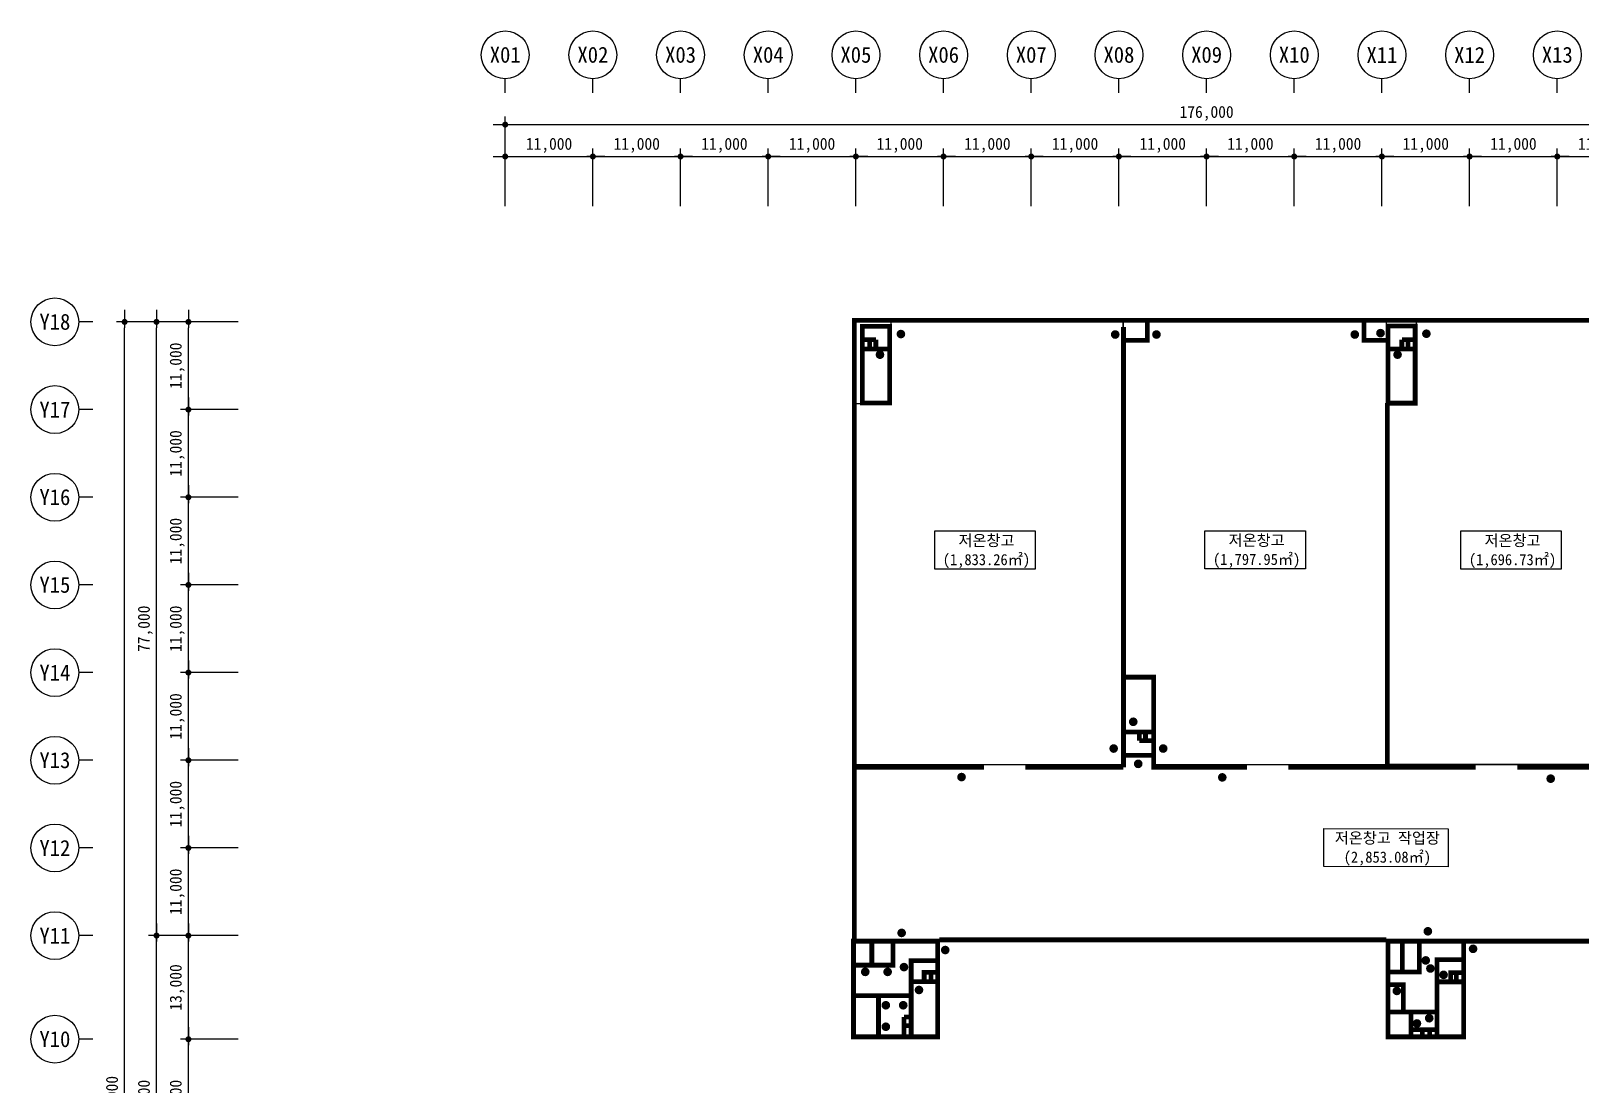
# Model space of a CAD drawing. Header units: millimetres. Extents: x 1075590 to 2680347, y 170599 to 729436.
# Drawn here: x 1075590 to 1269940, y 300317 to 432436 of the extents above; entities that cross this region are included whole.
import ezdxf
from ezdxf.enums import TextEntityAlignment as Align

# ---------------------------------------------------------------- set-up
doc = ezdxf.new("R2010")
doc.units = ezdxf.units.MM
doc.header["$LTSCALE"] = 5
doc.header["$MEASUREMENT"] = 0
doc.header["$PDSIZE"] = -10
for name, pattern in [('DASHDOTX2', [2, 1, -0.5, 0, -0.5]), ('HID', [2, 1.1, -0.9]), ('HIDDEN', [0.375, 0.25, -0.125]), ('PHANTOM2', [1.25, 0.625, -0.125, 0.125, -0.125, 0.125, -0.125])]:
    doc.linetypes.add(name, pattern=pattern)
doc.layers.get('0').update_dxf_attribs({"linetype": 'CONTINUOUS'})
doc.layers.get('Defpoints').update_dxf_attribs({"color": 153, "linetype": 'CONTINUOUS'})
doc.layers.add('0_방화구획 면적', color=7, linetype='CONTINUOUS', plot=False)
for name, color, linetype, lineweight in [('A-AXIS-BUBL', 7, 'CONTINUOUS', 25), ('A-DIMS', 7, 'CONTINUOUS', 25), ('A-DWXM-SHUT', 4, 'HID', 25), ('A-MKXS-MAK2', 3, 'DASHDOTX2', 25), ('A-XXXX-FIRE', 4, 'HIDDEN', 25), ('A-XXXX-TXT2', 3, 'CONTINUOUS', 25)]:
    doc.layers.add(name, color=color, linetype=linetype, lineweight=lineweight)
doc.styles.add('HY울릉도L', font='')
doc.styles.add('돋움체', font='')
doc.styles.add('맑은고딕', font='')
doc.styles.get('HY울릉도L').set_extended_font_data('HYwulM')
doc.styles.get('돋움체').set_extended_font_data('DotumChe')
doc.styles.get('맑은고딕').set_extended_font_data('DotumChe')
doc.dimstyles.new('CDIM', dxfattribs={"dimtxt": 3, "dimasz": 1.5, "dimexe": 2, "dimexo": 1, "dimgap": 1, "dimtad": 1, "dimdec": 0, "dimrnd": 0.5, "dimzin": 0, "dimdsep": 32, "dimlunit": 6, "dimtxsty": 'HY울릉도L', "dimblk1": '_CIDOT', "dimblk2": '_CIDOT', "dimsah": 1, "dimcen": 5.5, "dimclrd": 2, "dimclre": 2, "dimclrt": 7, "dimadec": 0, "dimazin": 0, "dimtfac": 1, "dimtdec": 0, "dimtix": 1, "dimtmove": 2, "dimatfit": 1, "dimldrblk": '_CIDOT', "dimfxl": 1, "dimtolj": 1, "dimtzin": 0, "dimlwd": -1, "dimarcsym": 0})

# ---------------------------------------------------------------- blocks, each defined once
blk = doc.blocks.new('_CIDOT')
at = {"color": 0, "linetype": 'ByBlock'}
blk.add_line((2, 0), (-1, 0), dxfattribs=at)
at = {"color": 0, "linetype": 'ByBlock', "const_width": 0.5}
blk.add_lwpolyline([(-0.25, 0, 1), (0.25, 0, 1)], format="xyb", close=True, dxfattribs=at)
blk = doc.blocks.new('*D11')
at = {"layer": 'A-DIMS', "lineweight": -2, "transparency": 16777216}
for p, q in [((93193, 151121), (85943, 151121)), ((93193, 135121), (85943, 135121))]:
    blk.add_line(p, q, dxfattribs=at)
at = {"layer": 'A-DIMS', "transparency": 16777216}
blk.add_line((86943, 135871), (86943, 150371), dxfattribs=at)
at = {"layer": 'Defpoints', "color": 0, "transparency": 16777216}
for p in [(86943, 151121), (93693, 151121), (93693, 135121)]:
    blk.add_point(p, dxfattribs=at)
at = {"layer": 'A-DIMS', "transparency": 16777216, "xscale": 750, "yscale": 750, "zscale": 750}
for p, rotation in [((86943, 151121), 90), ((86943, 135121), 270)]:
    blk.add_blockref('_CIDOT', p, dxfattribs=dict(at, rotation=rotation))
at = {"layer": 'A-DIMS', "color": 3, "transparency": 16777216, "insert": (85538, 143121), "char_height": 1500, "attachment_point": 5, "rotation": 90, "style": '맑은고딕'}
blk.add_mtext('\\A1;16,000', dxfattribs=at)
blk = doc.blocks.new('*D12')
at = {"layer": 'A-DIMS', "lineweight": -2, "transparency": 16777216}
for p, q in [((93193, 164121), (85943, 164121)), ((93193, 151121), (85943, 151121))]:
    blk.add_line(p, q, dxfattribs=at)
at = {"layer": 'A-DIMS', "transparency": 16777216}
blk.add_line((86943, 151871), (86943, 163371), dxfattribs=at)
at = {"layer": 'Defpoints', "color": 0, "transparency": 16777216}
for p in [(86943, 164121), (93693, 164121), (93693, 151121)]:
    blk.add_point(p, dxfattribs=at)
at = {"layer": 'A-DIMS', "transparency": 16777216, "xscale": 750, "yscale": 750, "zscale": 750}
for p, rotation in [((86943, 164121), 90), ((86943, 151121), 270)]:
    blk.add_blockref('_CIDOT', p, dxfattribs=dict(at, rotation=rotation))
at = {"layer": 'A-DIMS', "color": 3, "transparency": 16777216, "insert": (85538, 157621), "char_height": 1500, "attachment_point": 5, "rotation": 90, "style": '맑은고딕'}
blk.add_mtext('\\A1;13,000', dxfattribs=at)
blk = doc.blocks.new('*D13')
at = {"layer": 'A-DIMS', "lineweight": -2, "transparency": 16777216}
for p, q in [((93193, 175121), (85943, 175121)), ((93193, 164121), (85943, 164121))]:
    blk.add_line(p, q, dxfattribs=at)
at = {"layer": 'A-DIMS', "transparency": 16777216}
blk.add_line((86943, 164871), (86943, 174371), dxfattribs=at)
at = {"layer": 'Defpoints', "color": 0, "transparency": 16777216}
for p in [(86943, 175121), (93693, 175121), (93693, 164121)]:
    blk.add_point(p, dxfattribs=at)
at = {"layer": 'A-DIMS', "transparency": 16777216, "xscale": 750, "yscale": 750, "zscale": 750}
for p, rotation in [((86943, 175121), 90), ((86943, 164121), 270)]:
    blk.add_blockref('_CIDOT', p, dxfattribs=dict(at, rotation=rotation))
at = {"layer": 'A-DIMS', "color": 3, "transparency": 16777216, "insert": (85538, 169621), "char_height": 1500, "attachment_point": 5, "rotation": 90, "style": '맑은고딕'}
blk.add_mtext('\\A1;11,000', dxfattribs=at)
blk = doc.blocks.new('*D14')
at = {"layer": 'A-DIMS', "lineweight": -2, "transparency": 16777216}
for p, q in [((93193, 186121), (85943, 186121)), ((93193, 175121), (85943, 175121))]:
    blk.add_line(p, q, dxfattribs=at)
at = {"layer": 'A-DIMS', "transparency": 16777216}
blk.add_line((86943, 175871), (86943, 185371), dxfattribs=at)
at = {"layer": 'Defpoints', "color": 0, "transparency": 16777216}
for p in [(86943, 186121), (93693, 186121), (93693, 175121)]:
    blk.add_point(p, dxfattribs=at)
at = {"layer": 'A-DIMS', "transparency": 16777216, "xscale": 750, "yscale": 750, "zscale": 750}
for p, rotation in [((86943, 186121), 90), ((86943, 175121), 270)]:
    blk.add_blockref('_CIDOT', p, dxfattribs=dict(at, rotation=rotation))
at = {"layer": 'A-DIMS', "color": 3, "transparency": 16777216, "insert": (85538, 180621), "char_height": 1500, "attachment_point": 5, "rotation": 90, "style": '맑은고딕'}
blk.add_mtext('\\A1;11,000', dxfattribs=at)
blk = doc.blocks.new('*D15')
at = {"layer": 'A-DIMS', "lineweight": -2, "transparency": 16777216}
for p, q in [((93193, 197121), (85943, 197121)), ((93193, 186121), (85943, 186121))]:
    blk.add_line(p, q, dxfattribs=at)
at = {"layer": 'A-DIMS', "transparency": 16777216}
blk.add_line((86943, 186871), (86943, 196371), dxfattribs=at)
at = {"layer": 'Defpoints', "color": 0, "transparency": 16777216}
for p in [(86943, 197121), (93693, 197121), (93693, 186121)]:
    blk.add_point(p, dxfattribs=at)
at = {"layer": 'A-DIMS', "transparency": 16777216, "xscale": 750, "yscale": 750, "zscale": 750}
for p, rotation in [((86943, 197121), 90), ((86943, 186121), 270)]:
    blk.add_blockref('_CIDOT', p, dxfattribs=dict(at, rotation=rotation))
at = {"layer": 'A-DIMS', "color": 3, "transparency": 16777216, "insert": (85538, 191621), "char_height": 1500, "attachment_point": 5, "rotation": 90, "style": '맑은고딕'}
blk.add_mtext('\\A1;11,000', dxfattribs=at)
blk = doc.blocks.new('*D16')
at = {"layer": 'A-DIMS', "lineweight": -2, "transparency": 16777216}
for p, q in [((93193, 208121), (85943, 208121)), ((93193, 197121), (85943, 197121))]:
    blk.add_line(p, q, dxfattribs=at)
at = {"layer": 'A-DIMS', "transparency": 16777216}
blk.add_line((86943, 197871), (86943, 207371), dxfattribs=at)
at = {"layer": 'Defpoints', "color": 0, "transparency": 16777216}
for p in [(86943, 208121), (93693, 208121), (93693, 197121)]:
    blk.add_point(p, dxfattribs=at)
at = {"layer": 'A-DIMS', "transparency": 16777216, "xscale": 750, "yscale": 750, "zscale": 750}
for p, rotation in [((86943, 208121), 90), ((86943, 197121), 270)]:
    blk.add_blockref('_CIDOT', p, dxfattribs=dict(at, rotation=rotation))
at = {"layer": 'A-DIMS', "color": 3, "transparency": 16777216, "insert": (85538, 202621), "char_height": 1500, "attachment_point": 5, "rotation": 90, "style": '맑은고딕'}
blk.add_mtext('\\A1;11,000', dxfattribs=at)
blk = doc.blocks.new('*D17')
at = {"layer": 'A-DIMS', "lineweight": -2, "transparency": 16777216}
for p, q in [((93193, 219121), (85943, 219121)), ((93193, 208121), (85943, 208121))]:
    blk.add_line(p, q, dxfattribs=at)
at = {"layer": 'A-DIMS', "transparency": 16777216}
blk.add_line((86943, 208871), (86943, 218371), dxfattribs=at)
at = {"layer": 'Defpoints', "color": 0, "transparency": 16777216}
for p in [(86943, 219121), (93693, 219121), (93693, 208121)]:
    blk.add_point(p, dxfattribs=at)
at = {"layer": 'A-DIMS', "transparency": 16777216, "xscale": 750, "yscale": 750, "zscale": 750}
for p, rotation in [((86943, 219121), 90), ((86943, 208121), 270)]:
    blk.add_blockref('_CIDOT', p, dxfattribs=dict(at, rotation=rotation))
at = {"layer": 'A-DIMS', "color": 3, "transparency": 16777216, "insert": (85538, 213621), "char_height": 1500, "attachment_point": 5, "rotation": 90, "style": '맑은고딕'}
blk.add_mtext('\\A1;11,000', dxfattribs=at)
blk = doc.blocks.new('*D18')
at = {"layer": 'A-DIMS', "lineweight": -2, "transparency": 16777216}
for p, q in [((93193, 230121), (85943, 230121)), ((93193, 219121), (85943, 219121))]:
    blk.add_line(p, q, dxfattribs=at)
at = {"layer": 'A-DIMS', "transparency": 16777216}
blk.add_line((86943, 219871), (86943, 229371), dxfattribs=at)
at = {"layer": 'Defpoints', "color": 0, "transparency": 16777216}
for p in [(86943, 230121), (93693, 230121), (93693, 219121)]:
    blk.add_point(p, dxfattribs=at)
at = {"layer": 'A-DIMS', "transparency": 16777216, "xscale": 750, "yscale": 750, "zscale": 750}
for p, rotation in [((86943, 230121), 90), ((86943, 219121), 270)]:
    blk.add_blockref('_CIDOT', p, dxfattribs=dict(at, rotation=rotation))
at = {"layer": 'A-DIMS', "color": 3, "transparency": 16777216, "insert": (85538, 224621), "char_height": 1500, "attachment_point": 5, "rotation": 90, "style": '맑은고딕'}
blk.add_mtext('\\A1;11,000', dxfattribs=at)
blk = doc.blocks.new('*D19')
at = {"layer": 'A-DIMS', "lineweight": -2, "transparency": 16777216}
for p, q in [((93193, 241121), (85943, 241121)), ((93193, 230121), (85943, 230121))]:
    blk.add_line(p, q, dxfattribs=at)
at = {"layer": 'A-DIMS', "transparency": 16777216}
blk.add_line((86943, 230871), (86943, 240371), dxfattribs=at)
at = {"layer": 'Defpoints', "color": 0, "transparency": 16777216}
for p in [(86943, 241121), (93693, 241121), (93693, 230121)]:
    blk.add_point(p, dxfattribs=at)
at = {"layer": 'A-DIMS', "transparency": 16777216, "xscale": 750, "yscale": 750, "zscale": 750}
for p, rotation in [((86943, 241121), 90), ((86943, 230121), 270)]:
    blk.add_blockref('_CIDOT', p, dxfattribs=dict(at, rotation=rotation))
at = {"layer": 'A-DIMS', "color": 3, "transparency": 16777216, "insert": (85538, 235621), "char_height": 1500, "attachment_point": 5, "rotation": 90, "style": '맑은고딕'}
blk.add_mtext('\\A1;11,000', dxfattribs=at)
blk = doc.blocks.new('*D21')
at = {"layer": 'A-DIMS', "lineweight": -2, "transparency": 16777216}
for p, q in [((93193, 241121), (77943, 241121)), ((93193, 45121), (77943, 45121))]:
    blk.add_line(p, q, dxfattribs=at)
at = {"layer": 'A-DIMS', "transparency": 16777216}
blk.add_line((78943, 45871), (78943, 240371), dxfattribs=at)
at = {"layer": 'Defpoints', "color": 0, "transparency": 16777216}
for p in [(78943, 241121), (93693, 241121), (93693, 45121)]:
    blk.add_point(p, dxfattribs=at)
at = {"layer": 'A-DIMS', "transparency": 16777216, "xscale": 750, "yscale": 750, "zscale": 750}
for p, rotation in [((78943, 241121), 90), ((78943, 45121), 270)]:
    blk.add_blockref('_CIDOT', p, dxfattribs=dict(at, rotation=rotation))
at = {"layer": 'A-DIMS', "color": 3, "transparency": 16777216, "insert": (77538, 143121), "char_height": 1500, "attachment_point": 5, "rotation": 90, "style": '맑은고딕'}
blk.add_mtext('\\A1;196,000', dxfattribs=at)
blk = doc.blocks.new('*D23')
at = {"layer": 'A-DIMS', "lineweight": -2, "transparency": 16777216}
for p, q in [((93193, 164121), (81943, 164121)), ((93193, 122121), (81943, 122121))]:
    blk.add_line(p, q, dxfattribs=at)
at = {"layer": 'A-DIMS', "transparency": 16777216}
blk.add_line((82943, 122871), (82943, 163371), dxfattribs=at)
at = {"layer": 'Defpoints', "color": 0, "transparency": 16777216}
for p in [(82943, 164121), (93693, 164121), (93693, 122121)]:
    blk.add_point(p, dxfattribs=at)
at = {"layer": 'A-DIMS', "transparency": 16777216, "xscale": 750, "yscale": 750, "zscale": 750}
for p, rotation in [((82943, 164121), 90), ((82943, 122121), 270)]:
    blk.add_blockref('_CIDOT', p, dxfattribs=dict(at, rotation=rotation))
at = {"layer": 'A-DIMS', "color": 3, "transparency": 16777216, "insert": (81542, 143121), "char_height": 1500, "attachment_point": 5, "rotation": 90, "style": '맑은고딕'}
blk.add_mtext('\\A1;42,000', dxfattribs=at)
blk = doc.blocks.new('*D24')
at = {"layer": 'A-DIMS', "lineweight": -2, "transparency": 16777216}
for p, q in [((93193, 241121), (81943, 241121)), ((93193, 164121), (81943, 164121))]:
    blk.add_line(p, q, dxfattribs=at)
at = {"layer": 'A-DIMS', "transparency": 16777216}
blk.add_line((82943, 164871), (82943, 240371), dxfattribs=at)
at = {"layer": 'Defpoints', "color": 0, "transparency": 16777216}
for p in [(82943, 241121), (93693, 241121), (93693, 164121)]:
    blk.add_point(p, dxfattribs=at)
at = {"layer": 'A-DIMS', "transparency": 16777216, "xscale": 750, "yscale": 750, "zscale": 750}
for p, rotation in [((82943, 241121), 90), ((82943, 164121), 270)]:
    blk.add_blockref('_CIDOT', p, dxfattribs=dict(at, rotation=rotation))
at = {"layer": 'A-DIMS', "color": 3, "transparency": 16777216, "insert": (81542, 202621), "char_height": 1500, "attachment_point": 5, "rotation": 90, "style": '맑은고딕'}
blk.add_mtext('\\A1;77,000', dxfattribs=at)
blk = doc.blocks.new('*D25')
at = {"layer": 'A-DIMS', "lineweight": -2, "transparency": 16777216}
for p, q in [((148693, 255621), (148693, 262871)), ((159693, 255621), (159693, 262871))]:
    blk.add_line(p, q, dxfattribs=at)
at = {"layer": 'A-DIMS', "transparency": 16777216}
blk.add_line((149443, 261871), (158943, 261871), dxfattribs=at)
at = {"layer": 'Defpoints', "color": 0, "transparency": 16777216}
for p in [(159693, 261871), (148693, 255121), (159693, 255121)]:
    blk.add_point(p, dxfattribs=at)
at = {"layer": 'A-DIMS', "transparency": 16777216, "xscale": 750, "yscale": 750, "zscale": 750, "rotation": 180}
blk.add_blockref('_CIDOT', (148693, 261871), dxfattribs=at)
at = {"layer": 'A-DIMS', "transparency": 16777216, "xscale": 750, "yscale": 750, "zscale": 750}
blk.add_blockref('_CIDOT', (159693, 261871), dxfattribs=at)
at = {"layer": 'A-DIMS', "color": 3, "transparency": 16777216, "insert": (154193, 263275), "char_height": 1500, "attachment_point": 5, "style": '맑은고딕'}
blk.add_mtext('\\A1;11,000', dxfattribs=at)
blk = doc.blocks.new('*D26')
at = {"layer": 'A-DIMS', "lineweight": -2, "transparency": 16777216}
for p, q in [((159693, 255621), (159693, 262871)), ((170693, 255621), (170693, 262871))]:
    blk.add_line(p, q, dxfattribs=at)
at = {"layer": 'A-DIMS', "transparency": 16777216}
blk.add_line((160443, 261871), (169943, 261871), dxfattribs=at)
at = {"layer": 'Defpoints', "color": 0, "transparency": 16777216}
for p in [(170693, 261871), (159693, 255121), (170693, 255121)]:
    blk.add_point(p, dxfattribs=at)
at = {"layer": 'A-DIMS', "transparency": 16777216, "xscale": 750, "yscale": 750, "zscale": 750, "rotation": 180}
blk.add_blockref('_CIDOT', (159693, 261871), dxfattribs=at)
at = {"layer": 'A-DIMS', "transparency": 16777216, "xscale": 750, "yscale": 750, "zscale": 750}
blk.add_blockref('_CIDOT', (170693, 261871), dxfattribs=at)
at = {"layer": 'A-DIMS', "color": 3, "transparency": 16777216, "insert": (165193, 263275), "char_height": 1500, "attachment_point": 5, "style": '맑은고딕'}
blk.add_mtext('\\A1;11,000', dxfattribs=at)
blk = doc.blocks.new('*D27')
at = {"layer": 'A-DIMS', "lineweight": -2, "transparency": 16777216}
for p, q in [((170693, 255621), (170693, 262871)), ((181693, 255621), (181693, 262871))]:
    blk.add_line(p, q, dxfattribs=at)
at = {"layer": 'A-DIMS', "transparency": 16777216}
blk.add_line((171443, 261871), (180943, 261871), dxfattribs=at)
at = {"layer": 'Defpoints', "color": 0, "transparency": 16777216}
for p in [(181693, 261871), (170693, 255121), (181693, 255121)]:
    blk.add_point(p, dxfattribs=at)
at = {"layer": 'A-DIMS', "transparency": 16777216, "xscale": 750, "yscale": 750, "zscale": 750, "rotation": 180}
blk.add_blockref('_CIDOT', (170693, 261871), dxfattribs=at)
at = {"layer": 'A-DIMS', "transparency": 16777216, "xscale": 750, "yscale": 750, "zscale": 750}
blk.add_blockref('_CIDOT', (181693, 261871), dxfattribs=at)
at = {"layer": 'A-DIMS', "color": 3, "transparency": 16777216, "insert": (176193, 263275), "char_height": 1500, "attachment_point": 5, "style": '맑은고딕'}
blk.add_mtext('\\A1;11,000', dxfattribs=at)
blk = doc.blocks.new('*D28')
at = {"layer": 'A-DIMS', "lineweight": -2, "transparency": 16777216}
for p, q in [((181693, 255621), (181693, 262871)), ((192693, 255621), (192693, 262871))]:
    blk.add_line(p, q, dxfattribs=at)
at = {"layer": 'A-DIMS', "transparency": 16777216}
blk.add_line((182443, 261871), (191943, 261871), dxfattribs=at)
at = {"layer": 'Defpoints', "color": 0, "transparency": 16777216}
for p in [(192693, 261871), (181693, 255121), (192693, 255121)]:
    blk.add_point(p, dxfattribs=at)
at = {"layer": 'A-DIMS', "transparency": 16777216, "xscale": 750, "yscale": 750, "zscale": 750, "rotation": 180}
blk.add_blockref('_CIDOT', (181693, 261871), dxfattribs=at)
at = {"layer": 'A-DIMS', "transparency": 16777216, "xscale": 750, "yscale": 750, "zscale": 750}
blk.add_blockref('_CIDOT', (192693, 261871), dxfattribs=at)
at = {"layer": 'A-DIMS', "color": 3, "transparency": 16777216, "insert": (187193, 263275), "char_height": 1500, "attachment_point": 5, "style": '맑은고딕'}
blk.add_mtext('\\A1;11,000', dxfattribs=at)
blk = doc.blocks.new('*D29')
at = {"layer": 'A-DIMS', "lineweight": -2, "transparency": 16777216}
for p, q in [((192693, 255621), (192693, 262871)), ((203693, 255621), (203693, 262871))]:
    blk.add_line(p, q, dxfattribs=at)
at = {"layer": 'A-DIMS', "transparency": 16777216}
blk.add_line((193443, 261871), (202943, 261871), dxfattribs=at)
at = {"layer": 'Defpoints', "color": 0, "transparency": 16777216}
for p in [(203693, 261871), (192693, 255121), (203693, 255121)]:
    blk.add_point(p, dxfattribs=at)
at = {"layer": 'A-DIMS', "transparency": 16777216, "xscale": 750, "yscale": 750, "zscale": 750, "rotation": 180}
blk.add_blockref('_CIDOT', (192693, 261871), dxfattribs=at)
at = {"layer": 'A-DIMS', "transparency": 16777216, "xscale": 750, "yscale": 750, "zscale": 750}
blk.add_blockref('_CIDOT', (203693, 261871), dxfattribs=at)
at = {"layer": 'A-DIMS', "color": 3, "transparency": 16777216, "insert": (198193, 263275), "char_height": 1500, "attachment_point": 5, "style": '맑은고딕'}
blk.add_mtext('\\A1;11,000', dxfattribs=at)
blk = doc.blocks.new('*D30')
at = {"layer": 'A-DIMS', "lineweight": -2, "transparency": 16777216}
for p, q in [((203693, 255621), (203693, 262871)), ((214693, 255621), (214693, 262871))]:
    blk.add_line(p, q, dxfattribs=at)
at = {"layer": 'A-DIMS', "transparency": 16777216}
blk.add_line((204443, 261871), (213943, 261871), dxfattribs=at)
at = {"layer": 'Defpoints', "color": 0, "transparency": 16777216}
for p in [(214693, 261871), (203693, 255121), (214693, 255121)]:
    blk.add_point(p, dxfattribs=at)
at = {"layer": 'A-DIMS', "transparency": 16777216, "xscale": 750, "yscale": 750, "zscale": 750, "rotation": 180}
blk.add_blockref('_CIDOT', (203693, 261871), dxfattribs=at)
at = {"layer": 'A-DIMS', "transparency": 16777216, "xscale": 750, "yscale": 750, "zscale": 750}
blk.add_blockref('_CIDOT', (214693, 261871), dxfattribs=at)
at = {"layer": 'A-DIMS', "color": 3, "transparency": 16777216, "insert": (209193, 263275), "char_height": 1500, "attachment_point": 5, "style": '맑은고딕'}
blk.add_mtext('\\A1;11,000', dxfattribs=at)
blk = doc.blocks.new('*D31')
at = {"layer": 'A-DIMS', "lineweight": -2, "transparency": 16777216}
for p, q in [((214693, 255621), (214693, 262871)), ((225693, 255621), (225693, 262871))]:
    blk.add_line(p, q, dxfattribs=at)
at = {"layer": 'A-DIMS', "transparency": 16777216}
blk.add_line((215443, 261871), (224943, 261871), dxfattribs=at)
at = {"layer": 'Defpoints', "color": 0, "transparency": 16777216}
for p in [(225693, 261871), (214693, 255121), (225693, 255121)]:
    blk.add_point(p, dxfattribs=at)
at = {"layer": 'A-DIMS', "transparency": 16777216, "xscale": 750, "yscale": 750, "zscale": 750, "rotation": 180}
blk.add_blockref('_CIDOT', (214693, 261871), dxfattribs=at)
at = {"layer": 'A-DIMS', "transparency": 16777216, "xscale": 750, "yscale": 750, "zscale": 750}
blk.add_blockref('_CIDOT', (225693, 261871), dxfattribs=at)
at = {"layer": 'A-DIMS', "color": 3, "transparency": 16777216, "insert": (220193, 263275), "char_height": 1500, "attachment_point": 5, "style": '맑은고딕'}
blk.add_mtext('\\A1;11,000', dxfattribs=at)
blk = doc.blocks.new('*D32')
at = {"layer": 'A-DIMS', "lineweight": -2, "transparency": 16777216}
for p, q in [((225693, 255621), (225693, 262871)), ((236693, 255621), (236693, 262871))]:
    blk.add_line(p, q, dxfattribs=at)
at = {"layer": 'A-DIMS', "transparency": 16777216}
blk.add_line((226443, 261871), (235943, 261871), dxfattribs=at)
at = {"layer": 'Defpoints', "color": 0, "transparency": 16777216}
for p in [(236693, 261871), (225693, 255121), (236693, 255121)]:
    blk.add_point(p, dxfattribs=at)
at = {"layer": 'A-DIMS', "transparency": 16777216, "xscale": 750, "yscale": 750, "zscale": 750, "rotation": 180}
blk.add_blockref('_CIDOT', (225693, 261871), dxfattribs=at)
at = {"layer": 'A-DIMS', "transparency": 16777216, "xscale": 750, "yscale": 750, "zscale": 750}
blk.add_blockref('_CIDOT', (236693, 261871), dxfattribs=at)
at = {"layer": 'A-DIMS', "color": 3, "transparency": 16777216, "insert": (231193, 263275), "char_height": 1500, "attachment_point": 5, "style": '맑은고딕'}
blk.add_mtext('\\A1;11,000', dxfattribs=at)
blk = doc.blocks.new('*D33')
at = {"layer": 'A-DIMS', "lineweight": -2, "transparency": 16777216}
for p, q in [((236693, 255621), (236693, 262871)), ((247693, 255621), (247693, 262871))]:
    blk.add_line(p, q, dxfattribs=at)
at = {"layer": 'A-DIMS', "transparency": 16777216}
blk.add_line((237443, 261871), (246943, 261871), dxfattribs=at)
at = {"layer": 'Defpoints', "color": 0, "transparency": 16777216}
for p in [(247693, 261871), (236693, 255121), (247693, 255121)]:
    blk.add_point(p, dxfattribs=at)
at = {"layer": 'A-DIMS', "transparency": 16777216, "xscale": 750, "yscale": 750, "zscale": 750, "rotation": 180}
blk.add_blockref('_CIDOT', (236693, 261871), dxfattribs=at)
at = {"layer": 'A-DIMS', "transparency": 16777216, "xscale": 750, "yscale": 750, "zscale": 750}
blk.add_blockref('_CIDOT', (247693, 261871), dxfattribs=at)
at = {"layer": 'A-DIMS', "color": 3, "transparency": 16777216, "insert": (242193, 263275), "char_height": 1500, "attachment_point": 5, "style": '맑은고딕'}
blk.add_mtext('\\A1;11,000', dxfattribs=at)
blk = doc.blocks.new('*D34')
at = {"layer": 'A-DIMS', "lineweight": -2, "transparency": 16777216}
for p, q in [((247693, 255621), (247693, 262871)), ((258693, 255621), (258693, 262871))]:
    blk.add_line(p, q, dxfattribs=at)
at = {"layer": 'A-DIMS', "transparency": 16777216}
blk.add_line((248443, 261871), (257943, 261871), dxfattribs=at)
at = {"layer": 'Defpoints', "color": 0, "transparency": 16777216}
for p in [(258693, 261871), (247693, 255121), (258693, 255121)]:
    blk.add_point(p, dxfattribs=at)
at = {"layer": 'A-DIMS', "transparency": 16777216, "xscale": 750, "yscale": 750, "zscale": 750, "rotation": 180}
blk.add_blockref('_CIDOT', (247693, 261871), dxfattribs=at)
at = {"layer": 'A-DIMS', "transparency": 16777216, "xscale": 750, "yscale": 750, "zscale": 750}
blk.add_blockref('_CIDOT', (258693, 261871), dxfattribs=at)
at = {"layer": 'A-DIMS', "color": 3, "transparency": 16777216, "insert": (253193, 263275), "char_height": 1500, "attachment_point": 5, "style": '맑은고딕'}
blk.add_mtext('\\A1;11,000', dxfattribs=at)
blk = doc.blocks.new('*D35')
at = {"layer": 'A-DIMS', "lineweight": -2, "transparency": 16777216}
for p, q in [((258693, 255621), (258693, 262871)), ((269693, 255621), (269693, 262871))]:
    blk.add_line(p, q, dxfattribs=at)
at = {"layer": 'A-DIMS', "transparency": 16777216}
blk.add_line((259443, 261871), (268943, 261871), dxfattribs=at)
at = {"layer": 'Defpoints', "color": 0, "transparency": 16777216}
for p in [(269693, 261871), (258693, 255121), (269693, 255121)]:
    blk.add_point(p, dxfattribs=at)
at = {"layer": 'A-DIMS', "transparency": 16777216, "xscale": 750, "yscale": 750, "zscale": 750, "rotation": 180}
blk.add_blockref('_CIDOT', (258693, 261871), dxfattribs=at)
at = {"layer": 'A-DIMS', "transparency": 16777216, "xscale": 750, "yscale": 750, "zscale": 750}
blk.add_blockref('_CIDOT', (269693, 261871), dxfattribs=at)
at = {"layer": 'A-DIMS', "color": 3, "transparency": 16777216, "insert": (264193, 263275), "char_height": 1500, "attachment_point": 5, "style": '맑은고딕'}
blk.add_mtext('\\A1;11,000', dxfattribs=at)
blk = doc.blocks.new('*D38')
at = {"layer": 'A-DIMS', "lineweight": -2, "transparency": 16777216}
for p, q in [((126693, 255621), (126693, 266871)), ((302693, 255621), (302693, 266871))]:
    blk.add_line(p, q, dxfattribs=at)
at = {"layer": 'A-DIMS', "transparency": 16777216}
blk.add_line((127443, 265871), (301943, 265871), dxfattribs=at)
at = {"layer": 'Defpoints', "color": 0, "transparency": 16777216}
for p in [(302693, 265871), (126693, 255121), (302693, 255121)]:
    blk.add_point(p, dxfattribs=at)
at = {"layer": 'A-DIMS', "transparency": 16777216, "xscale": 750, "yscale": 750, "zscale": 750, "rotation": 180}
blk.add_blockref('_CIDOT', (126693, 265871), dxfattribs=at)
at = {"layer": 'A-DIMS', "transparency": 16777216, "xscale": 750, "yscale": 750, "zscale": 750}
blk.add_blockref('_CIDOT', (302693, 265871), dxfattribs=at)
at = {"layer": 'A-DIMS', "color": 3, "transparency": 16777216, "insert": (214693, 267275), "char_height": 1500, "attachment_point": 5, "style": '맑은고딕'}
blk.add_mtext('\\A1;176,000', dxfattribs=at)
blk = doc.blocks.new('*D40')
at = {"layer": 'A-DIMS', "lineweight": -2, "transparency": 16777216}
for p, q in [((126693, 255621), (126693, 262871)), ((137693, 255621), (137693, 262871))]:
    blk.add_line(p, q, dxfattribs=at)
at = {"layer": 'A-DIMS', "transparency": 16777216}
blk.add_line((127443, 261871), (136943, 261871), dxfattribs=at)
at = {"layer": 'Defpoints', "color": 0, "transparency": 16777216}
for p in [(137693, 261871), (126693, 255121), (137693, 255121)]:
    blk.add_point(p, dxfattribs=at)
at = {"layer": 'A-DIMS', "transparency": 16777216, "xscale": 750, "yscale": 750, "zscale": 750, "rotation": 180}
blk.add_blockref('_CIDOT', (126693, 261871), dxfattribs=at)
at = {"layer": 'A-DIMS', "transparency": 16777216, "xscale": 750, "yscale": 750, "zscale": 750}
blk.add_blockref('_CIDOT', (137693, 261871), dxfattribs=at)
at = {"layer": 'A-DIMS', "color": 3, "transparency": 16777216, "insert": (132193, 263275), "char_height": 1500, "attachment_point": 5, "style": '맑은고딕'}
blk.add_mtext('\\A1;11,000', dxfattribs=at)
blk = doc.blocks.new('*D41')
at = {"layer": 'A-DIMS', "lineweight": -2, "transparency": 16777216}
for p, q in [((137693, 255621), (137693, 262871)), ((148693, 255621), (148693, 262871))]:
    blk.add_line(p, q, dxfattribs=at)
at = {"layer": 'A-DIMS', "transparency": 16777216}
blk.add_line((138443, 261871), (147943, 261871), dxfattribs=at)
at = {"layer": 'Defpoints', "color": 0, "transparency": 16777216}
for p in [(148693, 261871), (137693, 255121), (148693, 255121)]:
    blk.add_point(p, dxfattribs=at)
at = {"layer": 'A-DIMS', "transparency": 16777216, "xscale": 750, "yscale": 750, "zscale": 750, "rotation": 180}
blk.add_blockref('_CIDOT', (137693, 261871), dxfattribs=at)
at = {"layer": 'A-DIMS', "transparency": 16777216, "xscale": 750, "yscale": 750, "zscale": 750}
blk.add_blockref('_CIDOT', (148693, 261871), dxfattribs=at)
at = {"layer": 'A-DIMS', "color": 3, "transparency": 16777216, "insert": (143193, 263275), "char_height": 1500, "attachment_point": 5, "style": '맑은고딕'}
blk.add_mtext('\\A1;11,000', dxfattribs=at)
blk = doc.blocks.new('DIM(210222)')
for p, q in [((126693, 269870.6), (126693, 271620.6)), ((137693, 269870.6), (137693, 271620.6)), ((148693, 269870.6), (148693, 271620.6)), ((159693, 269870.6), (159693, 271620.6)), ((170693, 269870.6), (170693, 271620.6)), ((181693, 269870.6), (181693, 271620.6)), ((192693, 269870.6), (192693, 271620.6)), ((203693, 269870.6), (203693, 271620.6)), ((214693, 269870.6), (214693, 271620.6)), ((225693, 269870.6), (225693, 271620.6)), ((236693, 269870.6), (236693, 271620.6)), ((247693, 269870.6), (247693, 271620.6)), ((258693, 269870.6), (258693, 271620.6)), ((74943, 241120.6), (73193, 241120.6)), ((74943, 230120.6), (73193, 230120.6)), ((74943, 219120.6), (73193, 219120.6)), ((74943, 208120.6), (73193, 208120.6)), ((74943, 197120.6), (73193, 197120.6)), ((74943, 186120.6), (73193, 186120.6)), ((74943, 175120.6), (73193, 175120.6)), ((74943, 164120.6), (73193, 164120.6)), ((74943, 151120.6), (73193, 151120.6))]:
    blk.add_line(p, q)
at = {"layer": 'A-AXIS-BUBL', "ltscale": 0.2}
for centre in [(126693, 274620.6), (137693, 274620.6), (148693, 274620.6), (159693, 274620.6), (170693, 274620.6), (181693, 274620.6), (192693, 274620.6), (203693, 274620.6), (214693, 274620.6), (225693, 274620.6), (236693, 274620.6), (247693, 274620.6), (258693, 274620.6), (70193, 241120.6), (70193, 230120.6), (70193, 219120.6), (70193, 208120.6), (70193, 197120.6), (70193, 186120.6), (70193, 175120.6), (70193, 164120.6), (70193, 151120.6)]:
    blk.add_circle(centre, 3000, dxfattribs=at)
at = {"layer": 'A-XXXX-TXT2', "ltscale": 0.2, "style": '맑은고딕'}
for s, p in [('X01', (126693, 274620.6)), ('X02', (137693, 274620.6)), ('X03', (148693, 274620.6)), ('X04', (159693, 274620.6)), ('X05', (170693, 274620.6)), ('X06', (181693, 274620.6)), ('X07', (192693, 274620.6)), ('X08', (203693, 274620.6)), ('X09', (214693, 274620.6)), ('X10', (225693, 274620.6)), ('X11', (236693, 274620.6)), ('X12', (247693, 274620.6)), ('X13', (258693, 274620.6)), ('Y18', (70193, 241120.6)), ('Y17', (70193, 230120.6)), ('Y16', (70193, 219120.6)), ('Y15', (70193, 208120.6)), ('Y14', (70193, 197120.6)), ('Y13', (70193, 186120.6)), ('Y12', (70193, 175120.6)), ('Y11', (70193, 164120.6)), ('Y10', (70193, 151120.6))]:
    blk.add_text(s, height=2000, dxfattribs=at).set_placement(p, align=Align.MIDDLE)
at = {"layer": 'A-DIMS'}
for p1, p2, distance, picture, middle in [((126693, 255120.6), (302693, 255120.6), 10750, '*D38', (214693, 267275.5)), ((126693, 255120.6), (137693, 255120.6), 6750, '*D40', (132193, 263275.5)), ((137693, 255120.6), (148693, 255120.6), 6750, '*D41', (143193, 263275.5)), ((148693, 255120.6), (159693, 255120.6), 6750, '*D25', (154193, 263275.5)), ((159693, 255120.6), (170693, 255120.6), 6750, '*D26', (165193, 263275.5)), ((170693, 255120.6), (181693, 255120.6), 6750, '*D27', (176193, 263275.5)), ((181693, 255120.6), (192693, 255120.6), 6750, '*D28', (187193, 263275.5)), ((192693, 255120.6), (203693, 255120.6), 6750, '*D29', (198193, 263275.5)), ((203693, 255120.6), (214693, 255120.6), 6750, '*D30', (209193, 263275.5)), ((214693, 255120.6), (225693, 255120.6), 6750, '*D31', (220193, 263275.5)), ((225693, 255120.6), (236693, 255120.6), 6750, '*D32', (231193, 263275.5)), ((236693, 255120.6), (247693, 255120.6), 6750, '*D33', (242193, 263275.5)), ((247693, 255120.6), (258693, 255120.6), 6750, '*D34', (253193, 263275.5)), ((258693, 255120.6), (269693, 255120.6), 6750, '*D35', (264193, 263275.5)), ((93693, 45120.6), (93693, 241120.6), 14750, '*D21', (77538.1, 143120.6)), ((93693, 164120.6), (93693, 241120.6), 10750, '*D24', (81542.2, 202620.6)), ((93693, 230120.6), (93693, 241120.6), 6750, '*D19', (85538.1, 235620.6)), ((93693, 219120.6), (93693, 230120.6), 6750, '*D18', (85538.1, 224620.6)), ((93693, 208120.6), (93693, 219120.6), 6750, '*D17', (85538.1, 213620.6)), ((93693, 197120.6), (93693, 208120.6), 6750, '*D16', (85538.1, 202620.6)), ((93693, 186120.6), (93693, 197120.6), 6750, '*D15', (85538.1, 191620.6)), ((93693, 175120.6), (93693, 186120.6), 6750, '*D14', (85538.1, 180620.6)), ((93693, 164120.6), (93693, 175120.6), 6750, '*D13', (85538.1, 169620.6)), ((93693, 122120.6), (93693, 164120.6), 10750, '*D23', (81542.2, 143120.6)), ((93693, 151120.6), (93693, 164120.6), 6750, '*D12', (85538.1, 157620.6)), ((93693, 135120.6), (93693, 151120.6), 6750, '*D11', (85538.1, 143120.6))]:
    dim = blk.add_aligned_dim(p1=p1, p2=p2, distance=distance, dimstyle='CDIM', override={"dimscale": 500, "dimtxsty": '맑은고딕', "dimclrd": 256, "dimclre": 256, "dimclrt": 3}, dxfattribs=at)
    dim.commit()
    dim.dimension.update_dxf_attribs({"geometry": picture, "text_midpoint": middle})

msp = doc.modelspace()

# ---------------------------------------------------------------- hatches: boundary and pattern name
at = {"layer": 'A-MKXS-MAK2'}
for points in [[(1185279, 394410, 1), (1184189, 394410, 1)], [(1211079, 394352, -1), (1212169, 394352, -1)], [(1217342, 394352, 1), (1216252, 394352, 1)], [(1241138, 394352, -1), (1242228, 394352, -1)], [(1244362, 394525, -1), (1245452, 394525, -1)], [(1251210, 394453, 1), (1250120, 394453, 1)], [(1182651, 391824, 1), (1181561, 391824, 1)], [(1247592, 391824, 1), (1246502, 391824, 1)], [(1213341, 345764, -1), (1214431, 345764, -1)], [(1210886, 342409, -1), (1211976, 342409, -1)], [(1217098, 342409, -1), (1218188, 342409, -1)], [(1213961, 340488, -1), (1215051, 340488, -1)], [(1191798, 338830, -1), (1192888, 338830, -1)], [(1225603, 338788, 1), (1224513, 338788, 1)], [(1266808, 338628, 1), (1265717, 338628, 1)], [(1185373, 319274, -1), (1184283, 319274, -1)], [(1251394, 319479, -1), (1250304, 319479, -1)], [(1190841, 317128, -1), (1189751, 317128, -1)], [(1257069, 317279, -1), (1255979, 317279, -1)], [(1180806, 314386, -1), (1179715, 314386, -1)], [(1183615, 314386, -1), (1182524, 314386, -1)], [(1185666, 314986, -1), (1184576, 314986, -1)], [(1251126, 315825, -1), (1250035, 315825, -1)], [(1251711, 314811, -1), (1250621, 314811, -1)], [(1253368, 314013, -1), (1252277, 314013, -1)], [(1187549, 312117, -1), (1186459, 312117, -1)], [(1247503, 311997, -1), (1246412, 311997, -1)], [(1183389, 310201, 1), (1182299, 310201, 1)], [(1185569, 310201, 1), (1184478, 310201, 1)], [(1251564, 308573, -1), (1250474, 308573, -1)], [(1183389, 307504, 1), (1182299, 307504, 1)], [(1250025, 307914, -1), (1248935, 307914, -1)]]:
    msp.add_hatch(color=240, dxfattribs=at).paths.add_polyline_path(points)

# ---------------------------------------------------------------- linework, layer by layer
at = {"layer": '0_방화구획 면적'}
for points in [[(1212640, 396136), (1183490, 396136), (1183490, 385636), (1178890, 385636), (1178890, 340386), (1212640, 340386)], [(1201586, 364914), (1188986, 364914), (1188986, 369714), (1201586, 369714)], [(1235487, 364940), (1222887, 364940), (1222887, 369740), (1235487, 369740)], [(1267590, 364914), (1254990, 364914), (1254990, 369714), (1267590, 369714)], [(1253386, 327552), (1237787, 327590), (1237787, 332390), (1253386, 332352)]]:
    msp.add_lwpolyline(points, close=True, dxfattribs=at)
for points in [[(1216440, 340386), (1245640, 340386), (1245640, 396136), (1212640, 396136), (1212640, 351386), (1216440, 351386), (1216440, 340186)], [(1245640, 385636), (1249440, 385636), (1249440, 396136), (1277540, 396136), (1277540, 351386), (1273740, 351386), (1273740, 340386), (1245640, 340386), (1245640, 385636)], [(1212640, 341386), (1216440, 341386), (1216440, 340386), (1273740, 340386), (1273740, 341386), (1277540, 341386), (1277540, 340386), (1311290, 340386), (1311290, 324136), (1300640, 324136), (1300640, 318436), (1178890, 318436), (1178890, 340386), (1212640, 340386)]]:
    msp.add_lwpolyline(points, dxfattribs=at)
at = {"layer": 'A-DWXM-SHUT', "linetype": 'HIDDEN', "ltscale": 500, "const_width": 600}
msp.add_lwpolyline([(1178890, 318236), (1178890, 396136), (1311290, 396136), (1311290, 318236)], dxfattribs=at)
at = {"layer": 'A-DWXM-SHUT', "color": 6, "linetype": 'HID', "ltscale": 400, "const_width": 600}
for points in [[(1189536, 318406), (1245640, 318406)], [(1255540, 318222), (1300844, 318222)]]:
    msp.add_lwpolyline(points, dxfattribs=at)
at = {"layer": 'A-XXXX-FIRE', "color": 5, "linetype": 'PHANTOM2', "ltscale": 600, "const_width": 600}
for points in [[(1215640, 396436), (1215640, 393636), (1212840, 393636)], [(1242840, 396436), (1242840, 393636), (1245640, 393636)], [(1212658, 340064), (1212658, 395314)], [(1179887, 393714), (1181594, 393714)], [(1179887, 392528), (1183326, 392528)], [(1180816, 392628), (1180816, 393714)], [(1181594, 392628), (1181594, 393714)], [(1249296, 392528), (1245858, 392528)], [(1249296, 393714), (1247590, 393714)], [(1247590, 392628), (1247590, 393714)], [(1248367, 392628), (1248367, 393714)], [(1245758, 340064), (1245758, 385743)], [(1216458, 341544), (1216458, 351364), (1212658, 351364)], [(1216458, 344489), (1212658, 344489)], [(1214646, 344489), (1214646, 343403)], [(1215424, 344489), (1215424, 343403)], [(1216458, 343403), (1214646, 343403)], [(1195158, 340064), (1178890, 340064)], [(1212658, 340064), (1200358, 340064)], [(1228158, 340064), (1216458, 340064), (1216458, 341544), (1212658, 341544)], [(1256858, 340064), (1233358, 340064)], [(1277358, 341540), (1273758, 341540), (1273758, 340064), (1262058, 340064)], [(1178594, 315230), (1183753, 315230), (1183753, 318236)], [(1181091, 318236), (1181091, 315230)], [(1249769, 318236), (1249769, 314375), (1245844, 314375)], [(1247645, 314375), (1247645, 318236)], [(1189344, 315785), (1186019, 315785), (1186019, 306236)], [(1255344, 315910), (1251984, 315910), (1251984, 306236)], [(1189344, 313165), (1186019, 313165)], [(1189344, 314324), (1187656, 314324), (1187656, 313165)], [(1188503, 314324), (1188503, 313165)], [(1245840, 312781), (1247765, 312781), (1247765, 309406)], [(1255344, 313131), (1251984, 313131)], [(1255344, 314277), (1253711, 314277), (1253711, 313275)], [(1254424, 314277), (1254424, 313275)], [(1178794, 311393), (1186019, 311393)], [(1181920, 306236), (1181920, 311393)], [(1186019, 308729), (1185119, 308729)], [(1185119, 308729), (1185119, 306236)], [(1251894, 309361), (1245844, 309361)], [(1248733, 309236), (1248733, 306236)], [(1186019, 307642), (1185119, 307642)], [(1251894, 307147), (1248733, 307147)], [(1250157, 307147), (1250157, 306236)], [(1251078, 307147), (1251078, 306236)]]:
    msp.add_lwpolyline(points, dxfattribs=at)
for points in [[(1183326, 385767), (1179887, 385767), (1179887, 395392), (1183326, 395392)], [(1249258, 385743), (1245858, 385743), (1245858, 395414), (1249258, 395414)], [(1178794, 318236), (1189344, 318236), (1189344, 306236), (1178794, 306236)], [(1255344, 318237), (1245844, 318245), (1245844, 306236), (1255344, 306236)]]:
    msp.add_lwpolyline(points, close=True, dxfattribs=at)

# ---------------------------------------------------------------- block references
msp.add_blockref('DIM(210222)', (1008397, 154815))

# ---------------------------------------------------------------- texts
at = {"layer": '0_방화구획 면적', "style": '돋움체'}
for s, p in [('저온창고', (1195469, 368514)), ('저온창고', (1229369, 368540)), ('저온창고', (1261473, 368514)), ('(1,833.26㎡)', (1195469, 366114)), ('(1,797.95㎡)', (1229369, 366140)), ('(1,696.73㎡)', (1261473, 366114)), ('저온창고 작업장', (1245769, 331190)), ('(2,853.08㎡)', (1245769, 328790))]:
    msp.add_text(s, height=1400, dxfattribs=at).set_placement(p, align=Align.MIDDLE_CENTER)

doc.saveas('drawing.dxf')
